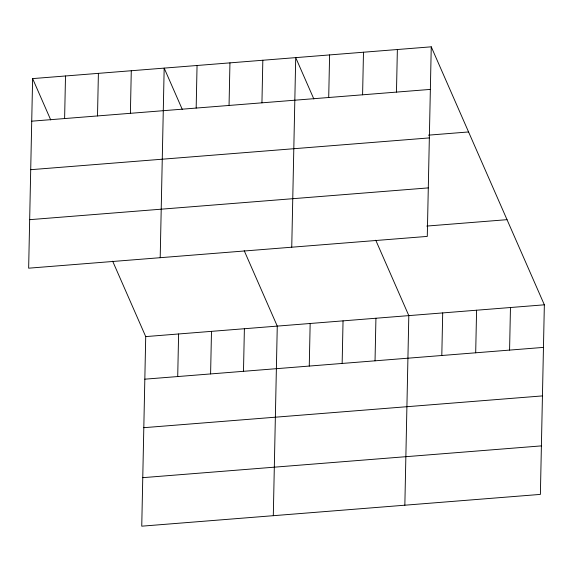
<?xml version="1.0" encoding="UTF-8"?>
<svg xmlns="http://www.w3.org/2000/svg" width="573" height="573" viewBox="0 0 573 573"><rect width="100%" height="100%" fill="white"/><g stroke="black" fill="none" stroke-linecap="round" stroke-linejoin="round"><path stroke-width="0.86" d="M32.618 78.601L28.65 268.185L427.279 236.405L431.254 46.821L32.618 78.601L50.746 119.95M64.613 118.561L65.508 75.98M97.503 115.939L98.398 73.351M130.393 113.318L131.281 70.73M112.666 261.188L145.721 336.595L141.746 526.179L540.382 494.399L544.35 304.815L431.254 46.821M160.196 257.7L164.172 68.108L182.3 109.464M177.716 376.554L178.604 333.973M196.167 108.068L197.055 65.487M210.599 373.933L211.494 331.352M229.05 105.446L229.945 62.865M243.489 371.311L244.385 328.73M261.94 102.825L262.828 60.244M273.3 515.693L277.268 326.109L244.213 250.695M291.743 247.214L295.718 57.622L313.846 98.979M309.262 366.068L310.158 323.487M328.709 97.503L329.604 54.922M342.153 363.447L343.041 320.866M362.594 94.803L363.483 52.222M375.036 360.825L375.931 318.244M396.473 92.103L397.368 49.522M404.846 505.207L408.814 315.616L375.759 240.209M441.804 355.496L442.7 312.915M475.69 352.796L476.586 310.215M509.576 350.096L510.464 307.515M31.73 121.182L430.359 89.402M428.446 135.156L468.571 131.955M30.713 169.694L429.342 137.914M29.667 219.674L428.296 187.894M426.778 226.07L507.026 219.674M145.721 336.595L544.35 304.815M144.826 379.176L543.455 347.396M143.809 427.687L542.445 395.907M142.763 477.667L541.392 445.887"/></g></svg>
